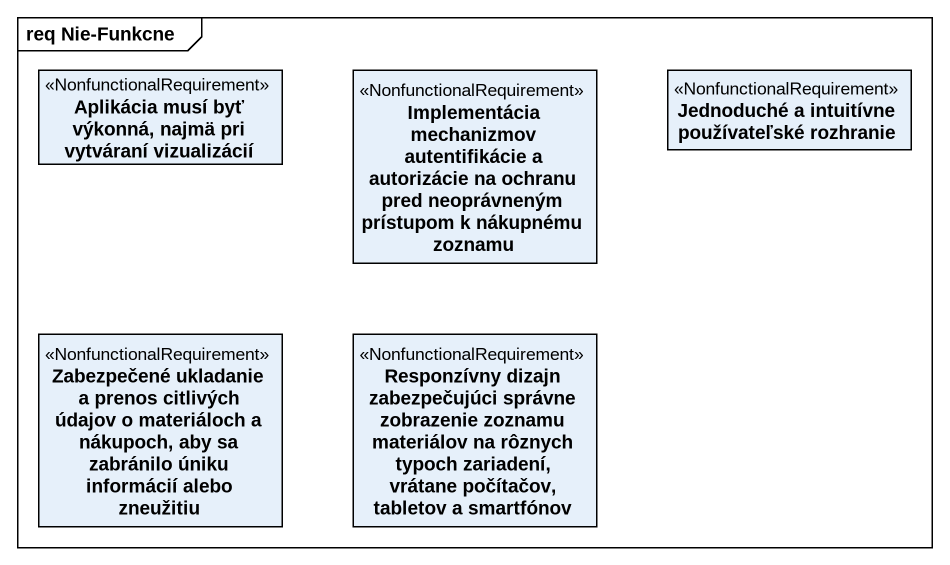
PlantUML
@startuml
mainframe req Nie-Funkcne
hide circle
hide empty members
class "Aplikácia musí byť výkonná, najmä pri vytváraní vizualizácií" as Aplikácia_musí_byť_výkonná <<NonfunctionalRequirement>>
class "Implementácia mechanizmov autentifikácie a autorizácie na ochranu pred neoprávneným prístupom k nákupnému zoznamu" as Implementácia_mechanizmov <<NonfunctionalRequirement>>
class "Jednoduché a intuitívne používateľské rozhranie" as Jednoduché_a_intuitívne <<NonfunctionalRequirement>>
class "Zabezpečené ukladanie a prenos citlivých údajov o materiáloch a nákupoch, aby sa zabránilo úniku informácií alebo zneužitiu" as Zabezpečené_ukladanie_a <<NonfunctionalRequirement>>
class "Responzívny dizajn zabezpečujúci správne zobrazenie zoznamu materiálov na rôznych typoch zariadení, vrátane počítačov, tabletov a smartfónov" as Responzívny_dizajn <<NonfunctionalRequirement>>
@enduml
